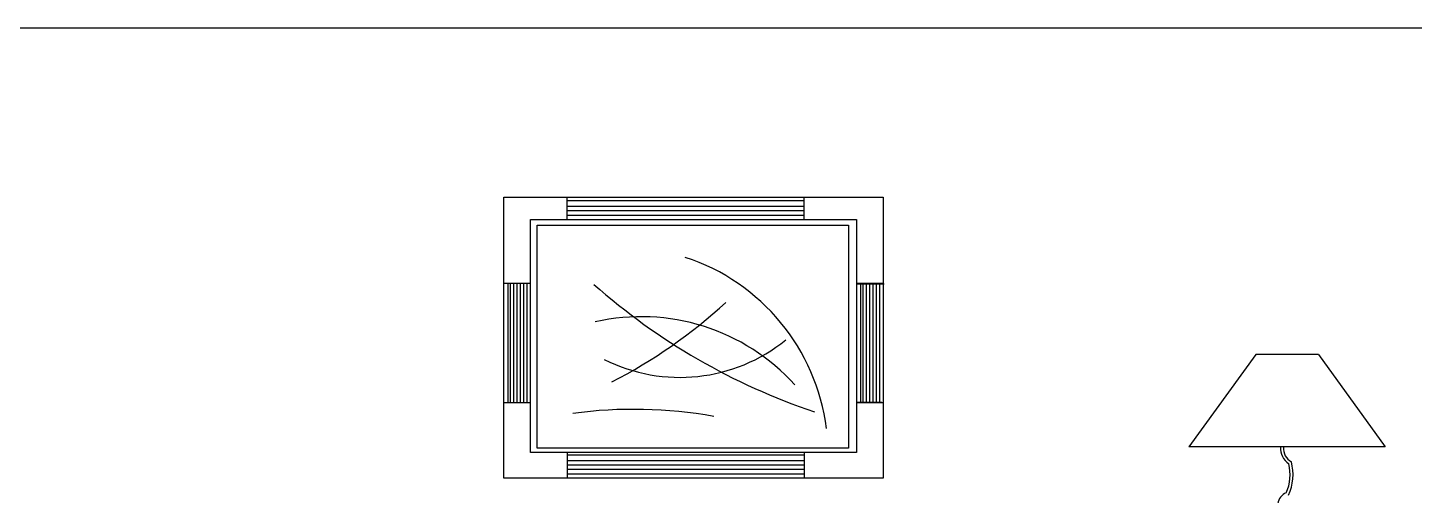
# Model space of a CAD drawing. Header units: millimetres. Extents: x 4532 to 35436, y 20123 to 38427.
# Drawn here: x 19015 to 22735, y 22308 to 23561 of the extents above; entities that cross this region are included whole.
import ezdxf

# ---------------------------------------------------------------- set-up
doc = ezdxf.new("R2010")
doc.units = ezdxf.units.MM
doc.layers.add('www.cad-blocks.net', color=7, linetype='Continuous')

# ---------------------------------------------------------------- blocks, each defined once
blk = doc.blocks.new('A$C518810AF')
for p, q in [((1219.3, 1191), (1219.3, 1943.9)), ((1219.3, 1943.9), (2237.4, 1943.9)), ((1219.3, 1191), (1219.3, 1943.9)), ((1219.3, 1943.9), (2237.4, 1943.9)), ((1389.5, 1884.2), (1389.5, 1943.9)), ((1389.5, 1884.2), (1389.5, 1943.9)), ((1389.5, 1884.2), (1389.5, 1943.9)), ((1389.5, 1884.2), (1389.5, 1943.9)), ((1389.5, 1935), (2025.4, 1935)), ((1389.5, 1935), (2025.4, 1935)), ((2025.4, 1884.2), (2025.4, 1943.9)), ((2025.4, 1884.2), (2025.4, 1943.9)), ((2025.4, 1884.2), (2025.4, 1943.9)), ((2025.4, 1884.2), (2025.4, 1943.9)), ((2237.4, 1943.9), (2237.4, 1191)), ((2237.4, 1943.9), (2237.4, 1191)), ((1389.5, 1920), (2025.4, 1920)), ((1389.5, 1920), (2025.4, 1920)), ((1389.5, 1920), (2025.4, 1920)), ((1389.5, 1920), (2025.4, 1920)), ((1389.5, 1908.1), (2025.4, 1908.1)), ((1389.5, 1908.1), (2025.4, 1908.1)), ((1389.5, 1908.1), (2025.4, 1908.1)), ((1389.5, 1908.1), (2025.4, 1908.1)), ((1291, 1259.8), (1291, 1884.2)), ((1291, 1884.2), (2165.7, 1884.2)), ((1291, 1259.8), (1291, 1884.2)), ((1291, 1884.2), (2165.7, 1884.2)), ((1308.9, 1869.2), (2144.8, 1869.2)), ((1308.9, 1271.7), (1308.9, 1869.2)), ((1308.9, 1869.2), (2144.8, 1869.2)), ((1308.9, 1271.7), (1308.9, 1869.2)), ((1389.5, 1896.1), (2025.4, 1896.1)), ((1389.5, 1896.1), (2025.4, 1896.1)), ((1389.5, 1884.2), (2025.4, 1884.2)), ((1389.5, 1884.2), (2025.4, 1884.2)), ((2144.8, 1869.2), (2144.8, 1271.7)), ((2144.8, 1869.2), (2144.8, 1271.7)), ((2165.7, 1884.2), (2165.7, 1259.8)), ((2165.7, 1884.2), (2165.7, 1259.8)), ((1219.3, 1713.9), (1291, 1713.9)), ((1219.3, 1713.9), (1291, 1713.9)), ((1231.3, 1394.2), (1231.3, 1713.9)), ((1231.3, 1394.2), (1231.3, 1713.9)), ((1237.2, 1394.2), (1237.2, 1713.9)), ((1237.2, 1394.2), (1237.2, 1713.9)), ((1246.2, 1394.2), (1246.2, 1713.9)), ((1246.2, 1394.2), (1246.2, 1713.9)), ((1255.1, 1394.2), (1255.1, 1713.9)), ((1255.1, 1394.2), (1255.1, 1713.9)), ((1264.1, 1394.2), (1264.1, 1713.9)), ((1264.1, 1394.2), (1264.1, 1713.9)), ((1273, 1394.2), (1273, 1713.9)), ((1273, 1394.2), (1273, 1713.9)), ((1282, 1394.2), (1282, 1713.9)), ((1282, 1394.2), (1282, 1713.9)), ((2165.7, 1713.9), (2237.4, 1713.9)), ((2165.7, 1713.9), (2237.4, 1713.9)), ((2177.7, 1394.2), (2177.7, 1713.9)), ((2177.7, 1394.2), (2177.7, 1713.9)), ((2183.7, 1394.2), (2183.7, 1713.9)), ((2183.7, 1394.2), (2183.7, 1713.9)), ((2192.6, 1394.2), (2192.6, 1713.9)), ((2192.6, 1394.2), (2192.6, 1713.9)), ((2201.6, 1394.2), (2201.6, 1713.9)), ((2201.6, 1394.2), (2201.6, 1713.9)), ((2210.5, 1394.2), (2210.5, 1713.9)), ((2210.5, 1394.2), (2210.5, 1713.9)), ((2219.5, 1394.2), (2219.5, 1713.9)), ((2219.5, 1394.2), (2219.5, 1713.9)), ((2228.4, 1394.2), (2228.4, 1713.9)), ((2228.4, 1394.2), (2228.4, 1713.9)), ((2240.4, 1710.9), (2165.7, 1710.9)), ((2240.4, 1710.9), (2165.7, 1710.9)), ((3237.4, 1522.6), (3058.1, 1274.9)), ((3237.4, 1522.6), (3058.1, 1274.9)), ((3405.4, 1522.6), (3237.4, 1522.6)), ((3405.4, 1522.6), (3237.4, 1522.6)), ((3405.4, 1522.6), (3584.7, 1274.9)), ((3405.4, 1522.6), (3584.7, 1274.9)), ((1219.3, 1394.2), (1291, 1394.2)), ((1219.3, 1394.2), (1291, 1394.2)), ((2234.4, 1394.2), (2165.7, 1394.2)), ((2165.7, 1394.2), (2237.4, 1394.2)), ((2234.4, 1394.2), (2165.7, 1394.2)), ((2165.7, 1394.2), (2237.4, 1394.2)), ((2144.8, 1271.7), (1308.9, 1271.7)), ((2144.8, 1271.7), (1308.9, 1271.7)), ((3584.7, 1274.9), (3058.1, 1274.9)), ((3584.7, 1274.9), (3058.1, 1274.9)), ((2165.7, 1259.8), (1291, 1259.8)), ((2165.7, 1259.8), (1291, 1259.8)), ((1389.5, 1259.8), (1389.5, 1191)), ((1389.5, 1259.8), (1389.5, 1191)), ((1389.5, 1253.8), (2025.4, 1253.8)), ((1389.5, 1253.8), (2025.4, 1253.8)), ((1389.5, 1238.8), (2025.4, 1238.8)), ((1389.5, 1238.8), (2025.4, 1238.8)), ((1389.5, 1238.8), (2025.4, 1238.8)), ((1389.5, 1238.8), (2025.4, 1238.8)), ((2025.4, 1259.8), (2025.4, 1191)), ((2025.4, 1259.8), (2025.4, 1191)), ((2237.4, 1191), (1219.3, 1191)), ((2237.4, 1191), (1219.3, 1191)), ((1389.5, 1226.9), (2025.4, 1226.9)), ((1389.5, 1226.9), (2025.4, 1226.9)), ((1389.5, 1226.9), (2025.4, 1226.9)), ((1389.5, 1226.9), (2025.4, 1226.9)), ((1389.5, 1214.9), (2025.4, 1214.9)), ((1389.5, 1214.9), (2025.4, 1214.9)), ((1389.5, 1203), (2025.4, 1203)), ((1389.5, 1203), (2025.4, 1203))]:
    blk.add_line(p, q)
for centre, radius, start, end in [((1533.2, 1254.1), 556.6, 7.2525, 71.8396), ((1533.2, 1254.1), 556.6, 7.2525, 71.8396), ((2609.4, 3015.7), 1738.5, 228.6537, 251.3377), ((2609.4, 3015.7), 1738.5, 228.6537, 251.3377), ((877.1, 2683.2), 1386.6, 297.1224, 312.5854), ((877.1, 2683.2), 1386.6, 297.1224, 312.5854), ((1588.7, 1068.6), 555.3, 42.1126, 102.8816), ((1588.7, 1068.6), 555.3, 42.1126, 102.8816), ((1692.2, 1913.9), 452.6, 243.3321, 308.9159), ((1692.2, 1913.9), 452.6, 243.3321, 308.9159), ((1568.2, 152.3), 1223.3, 79.8772, 97.6884), ((1568.2, 152.3), 1223.3, 79.8772, 97.6884), ((3352.6, 1270.8), 48.9, 175.2199, 237.2206), ((3352.6, 1270.8), 48.9, 175.2199, 237.2206), ((3352.6, 1270.8), 40.9, 175.2199, 241.409), ((3352.6, 1270.8), 40.9, 175.2199, 241.409), ((3210.2, 1200.8), 119.4, 335.766, 13.9721), ((3210.2, 1200.8), 119.4, 335.766, 13.9721), ((3210.2, 1200.8), 127.4, 334.2009, 15.4911), ((3210.2, 1200.8), 127.4, 334.2009, 15.4911), ((3333.1, 1117.1), 37.4, 112.0178, 228.8071), ((3333.1, 1117.1), 37.4, 112.0178, 228.8071)]:
    blk.add_arc(centre, radius, start, end)
blk = doc.blocks.new('FORMAT')
at = {"color": 155, "true_color": 0x546d8e}
blk.add_line((7050.7, 23560.9), (35436.4, 23560.9), dxfattribs=at)

msp = doc.modelspace()

# ---------------------------------------------------------------- block references
msp.add_blockref('A$C518810AF', (19072.7, 21162.7))
at = {"layer": 'www.cad-blocks.net'}
msp.add_blockref('FORMAT', (0, 0), dxfattribs=at)

doc.saveas('drawing.dxf')
